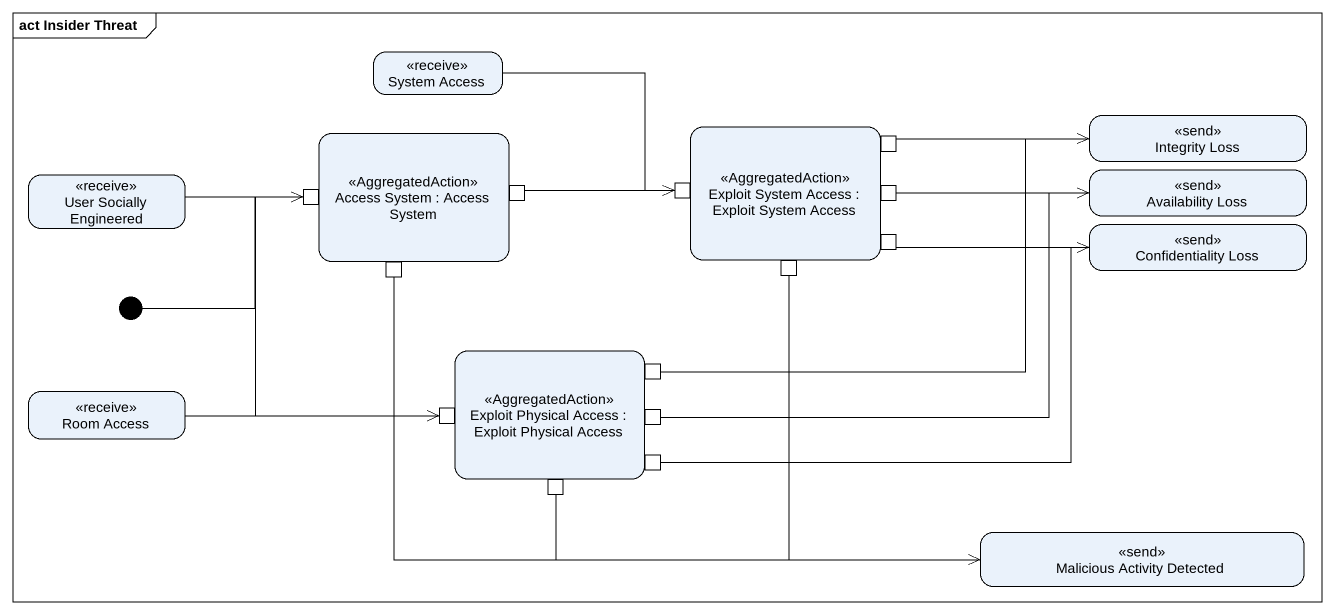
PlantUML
@startuml
mainframe act Insider Threat
hide empty description
state "System Access" as System_Access <<receive>>
state "Access System : Access System" as Access_System <<AggregatedAction>> {
  state pin2 <<inputPin>>
  state pin3 <<outputPin>>
  state pin6 <<outputPin>>
}
state "Exploit System Access : Exploit System Access" as Exploit_System_Access <<AggregatedAction>> {
  state pin1 <<outputPin>>
  state pin4 <<inputPin>>
  state pin5 <<outputPin>>
  state pin7 <<outputPin>>
  state pin8 <<outputPin>>
}
state "Availability Loss" as Availability_Loss <<send>>
state "Integrity Loss" as Integrity_Loss <<send>>
state "User Socially Engineered" as User_Socially_Engineered <<receive>>
state "Confidentiality Loss" as Confidentiality_Loss <<send>>
state initial1 <<start>>
state "Room Access" as Room_Access <<receive>>
state "Exploit Physical Access : Exploit Physical Access" as Exploit_Physical_Access <<AggregatedAction>> {
  state pin9 <<outputPin>>
  state pin10 <<inputPin>>
  state pin11 <<outputPin>>
  state pin12 <<outputPin>>
  state pin13 <<outputPin>>
}
state "Malicious Activity Detected" as Malicious_Activity_Detected <<send>>
System_Access -right-> pin4
pin1 -right-> Integrity_Loss
User_Socially_Engineered -right-> pin2
User_Socially_Engineered --> pin10
pin3 -right-> pin4
pin5 -right-> Availability_Loss
pin6 -right-> Malicious_Activity_Detected
pin7 --> Malicious_Activity_Detected
pin8 -right-> Confidentiality_Loss
initial1 -up-> pin2
initial1 -right-> pin10
Room_Access -right-> pin10
pin9 -right-> Integrity_Loss
pin11 -right-> Confidentiality_Loss
pin12 -right-> Availability_Loss
pin13 -right-> Malicious_Activity_Detected
@enduml
